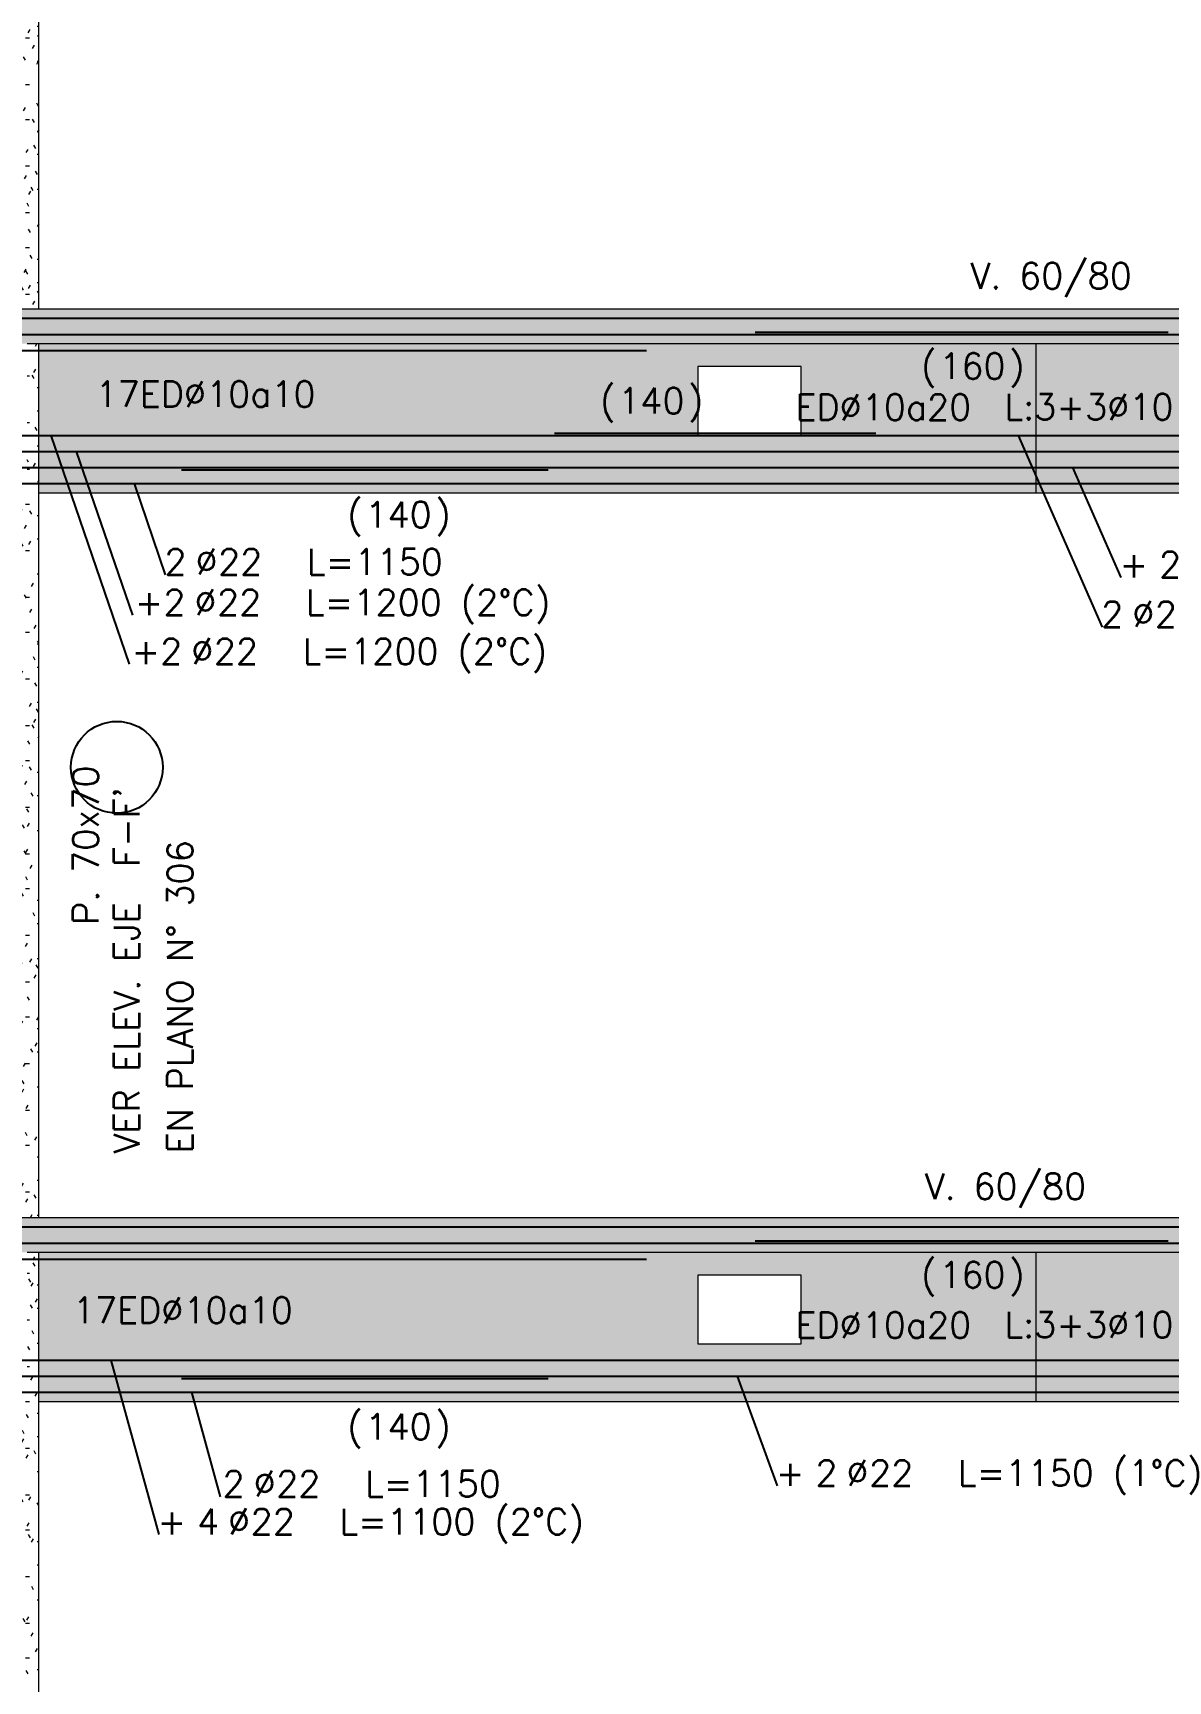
# Model space of a CAD drawing. Extents: x -58 to 5689, y 66 to 4123.
# Drawn here: x 1419 to 1914, y 2025 to 2744 of the extents above; entities that cross this region are included whole.
import ezdxf
from ezdxf.enums import TextEntityAlignment as Align
from ezdxf.xclip import XClip

# ---------------------------------------------------------------- set-up
doc = ezdxf.new("R2010")
doc.units = 0
doc.header["$LTSCALE"] = 30
doc.header["$MEASUREMENT"] = 0
doc.header["$XCLIPFRAME"] = 0
doc.linetypes.add("EJE3-3'$0$RLE-PROYECCION", pattern=[0.71438, 0.47625, -0.23813])
doc.layers.get('0').update_dxf_attribs({"linetype": 'CONTINUOUS'})
doc.layers.add("EJE3-3'$0$RLA-ACHURADO", color=30, linetype="EJE3-3'$0$RLE-PROYECCION", lineweight=15, transparency=0.7)
doc.layers.add("EJE3-3'$0$RLA-CONTORNO", color=30, linetype='CONTINUOUS', lineweight=15)
doc.layers.add("EJE3-3'$0$RLA-TEXTOS-1", color=9, linetype='CONTINUOUS', lineweight=9)
for name, color, linetype in [("EJE3-3'$0$RLA-CONTORNOS", 3, 'CONTINUOUS'), ("EJE3-3'$0$RLA-FE", 7, 'CONTINUOUS'), ("EJE3-3'$0$RLA-TEXTOS-FE", 9, 'CONTINUOUS')]:
    doc.layers.add(name, color=color, linetype=linetype)
doc.styles.add("EJE3-3'$0$RomanS", font='romans.shx', dxfattribs={"height": 11.25})
pattern_1 = [(0, (-1824.927, -1302.188), (20.32, 5.08), [1.676, -13.564, 1.676, -13.564, -81.28]), (0, (-1824.927, -1302.188), (20.32, 5.08), [-30.48, 1.676, -28.804, 1.676, -13.564, -35.56]), (0, (-1824.927, -1302.188), (20.32, 5.08), [-76.2, 1.676, -8.484, 1.676, -23.724]), (120, (-1817.307, -1299.648), (-14.559409, 15.057636), [1.676, -13.564, 1.676, -13.564, -81.28]), (120, (-1817.307, -1299.648), (-14.559409, 15.057636), [-30.48, 1.676, -28.804, 1.676, -13.564, -35.56]), (120, (-1817.307, -1299.648), (-14.559409, 15.057636), [-76.2, 1.676, -8.484, 1.676, -23.724]), (240, (-1814.767, -1289.488), (-5.760591, -20.137636), [1.676, -13.564, 1.676, -13.564, -81.28]), (240, (-1814.767, -1289.488), (-5.760591, -20.137636), [-30.48, 1.676, -28.804, 1.676, -13.564, -35.56]), (240, (-1814.767, -1289.488), (-5.760591, -20.137636), [-76.2, 1.676, -8.484, 1.676, -23.724])]

# ---------------------------------------------------------------- blocks, each defined once
blk = doc.blocks.new('*U291')
at = {"layer": "EJE3-3'$0$RLA-FE"}
blk.add_line((0, 0), (1068.21, 0), dxfattribs=at)
at = {"layer": "EJE3-3'$0$RLA-FE", "color": 3, "style": "EJE3-3'$0$RomanS", "flags": 8}
for tag, p in [('F=', (213.25, 9.32)), ('NUM', (227.65, 9.32))]:
    blk.add_attdef(tag, text='', height=11.25, dxfattribs=at).set_placement(p, align=Align.RIGHT)
at = {"layer": "EJE3-3'$0$RLA-FE", "color": 3, "style": "EJE3-3'$0$RomanS"}
for tag, p, flags in [('PHI', (231.55, 9.54), 14), ('DIAM', (241.41, 9.32), 12), ('MINUS', (263.42, 9.32), 13), ('TEXTO_FE1', (274.15, 9.32), 8), ('MARK', (276.82, 9.32), 13), ('TEXTO_FE2', (347.64, 9.34), 8), ('TIPO', (573.8, -75.78), 13), ('NVECES', (559.93, -94.72), 13), ('NUMFE', (563.86, -114.48), 13), ('CAPA', (572.06, -133.6), 13), ('DESPLAZA', (278.34, -151.59), 13), ('ESPACIO', (284.39, -169.95), 13), ('CANT', (298.23, -188.75), 13)]:
    blk.add_attdef(tag, p, '', height=11.25, dxfattribs=dict(at, flags=flags))
blk = doc.blocks.new('*U290')
at = {"layer": "EJE3-3'$0$RLA-FE"}
for p, q in [((0, 0), (1068.21, 0)), ((1068.21, 0), (1118.21, 0)), ((1118.21, 0), (1150, 0)), ((1150, 0), (1150, 0))]:
    blk.add_line(p, q, dxfattribs=at)
at = {"layer": "EJE3-3'$0$RLA-FE", "color": 3, "style": "EJE3-3'$0$RomanS", "flags": 8}
for tag, p in [('F=', (406.27, 36.32)), ('NUM', (420.68, 36.32))]:
    blk.add_attdef(tag, text='', height=11.25, dxfattribs=at).set_placement(p, align=Align.RIGHT)
at = {"layer": "EJE3-3'$0$RLA-FE", "color": 3, "style": "EJE3-3'$0$RomanS"}
for tag, p, flags in [('PHI', (424.58, 36.54), 14), ('DIAM', (434.43, 36.32), 12), ('MINUS', (456.45, 36.32), 13), ('TEXTO_FE1', (460.01, 36.32), 8), ('MARK', (469.84, 36.32), 13), ('TEXTO_FE2', (530.72, 36.34), 8), ('TIPO', (573.8, -75.78), 13), ('NVECES', (559.93, -94.72), 13), ('NUMFE', (563.86, -114.48), 13), ('CAPA', (572.06, -133.6), 13), ('DESPLAZA', (278.34, -151.59), 13), ('ESPACIO', (284.39, -169.95), 13), ('CANT', (298.23, -188.75), 13)]:
    blk.add_attdef(tag, p, '', height=11.25, dxfattribs=dict(at, flags=flags))
blk = doc.blocks.new('*U74')
at = {"layer": "EJE3-3'$0$RLA-FE"}
for q in [(0, 0), (1068.21, 0)]:
    blk.add_line((0, 0), q, dxfattribs=at)
at = {"layer": "EJE3-3'$0$RLA-FE", "color": 3, "style": "EJE3-3'$0$RomanS", "flags": 8}
for tag, p in [('F=', (452.26, 36.32)), ('NUM', (466.67, 36.32))]:
    blk.add_attdef(tag, text='', height=11.25, dxfattribs=at).set_placement(p, align=Align.RIGHT)
at = {"layer": "EJE3-3'$0$RLA-FE", "color": 3, "style": "EJE3-3'$0$RomanS"}
for tag, p, flags in [('PHI', (470.57, 36.54), 14), ('DIAM', (480.42, 36.32), 12), ('MINUS', (502.44, 36.32), 13), ('TEXTO_FE1', (507.33, 36.32), 8), ('MARK', (515.84, 36.32), 13), ('TEXTO_FE2', (576.06, 36.34), 8), ('TIPO', (573.8, -75.78), 13), ('NVECES', (559.93, -94.72), 13), ('NUMFE', (563.86, -114.48), 13), ('CAPA', (572.06, -133.6), 13), ('DESPLAZA', (278.34, -151.59), 13), ('ESPACIO', (284.39, -169.95), 13), ('CANT', (298.23, -188.75), 13)]:
    blk.add_attdef(tag, p, '', height=11.25, dxfattribs=dict(at, flags=flags))
blk = doc.blocks.new('*U293')
at = {"layer": "EJE3-3'$0$RLA-FE", "color": 6}
blk.add_line((0, 1), (180, 1), dxfattribs=at)
at = {"layer": "EJE3-3'$0$RLA-FE", "color": 3, "style": "EJE3-3'$0$RomanS", "flags": 8}
for tag, p in [('(', (75.66, -19.47)), (')', (113.99, -19.47)), ('EMP', (94.68, -19.47))]:
    blk.add_attdef(tag, text='', height=11.25, dxfattribs=at).set_placement(p, align=Align.CENTER)
blk = doc.blocks.new('*U292')
at = {"layer": "EJE3-3'$0$RLA-FE"}
for p, q in [((0, 0), (518.21, 0)), ((518.21, 0), (568.21, 0)), ((568.21, 0), (600, 0)), ((600, 0), (600, 0))]:
    blk.add_line(p, q, dxfattribs=at)
at = {"layer": "EJE3-3'$0$RLA-FE", "color": 3, "style": "EJE3-3'$0$RomanS", "flags": 8}
for tag, p in [('F=', (58.43, 66.32)), ('NUM', (72.84, 66.32))]:
    blk.add_attdef(tag, text='', height=11.25, dxfattribs=at).set_placement(p, align=Align.RIGHT)
at = {"layer": "EJE3-3'$0$RLA-FE", "color": 3, "style": "EJE3-3'$0$RomanS"}
for tag, p, flags in [('PHI', (76.74, 66.54), 14), ('DIAM', (86.59, 66.32), 12), ('MINUS', (108.61, 66.32), 13), ('TEXTO_FE1', (115.83, 66.32), 8), ('MARK', (122, 66.32), 13), ('TEXTO_FE2', (173.4, 66.34), 8), ('TIPO', (298.8, -75.78), 13), ('NVECES', (284.93, -94.72), 13), ('NUMFE', (288.86, -114.48), 13), ('CAPA', (297.06, -133.6), 13), ('DESPLAZA', (278.34, -151.59), 13), ('ESPACIO', (284.39, -169.95), 13), ('CANT', (298.23, -188.75), 13)]:
    blk.add_attdef(tag, p, '', height=11.25, dxfattribs=dict(at, flags=flags))
blk = doc.blocks.new('*U82')
at = {"layer": "EJE3-3'$0$RLA-FE"}
for p, q in [((0, 0), (918.21, 0)), ((918.21, 0), (968.21, 0)), ((968.21, 0), (1000, 0)), ((1000, 0), (1000, 0))]:
    blk.add_line(p, q, dxfattribs=at)
at = {"layer": "EJE3-3'$0$RLA-FE", "color": 3, "style": "EJE3-3'$0$RomanS", "flags": 8}
for tag, p in [('F=', (339.18, -56.69)), ('NUM', (353.59, -56.69))]:
    blk.add_attdef(tag, text='', height=11.25, dxfattribs=at).set_placement(p, align=Align.RIGHT)
at = {"layer": "EJE3-3'$0$RLA-FE", "color": 3, "style": "EJE3-3'$0$RomanS"}
for tag, p, flags in [('PHI', (357.48, -56.48), 12), ('DIAM', (367.34, -56.69), 12), ('MINUS', (389.36, -56.69), 13), ('MARK', (402.75, -56.69), 13), ('TEXTO_FE1', (406.05, -56.69), 8), ('TEXTO_FE2', (473.57, -56.68), 8), ('TIPO', (498.8, -57.92), 13), ('NVECES', (484.93, -76.86), 13), ('NUMFE', (488.86, -96.62), 13), ('CAPA', (497.06, -115.74), 13), ('DESPLAZA', (277.18, -134.17), 13), ('ESPACIO', (283.22, -152.53), 13), ('CANT', (297.06, -171.33), 13)]:
    blk.add_attdef(tag, p, '', height=11.25, dxfattribs=dict(at, flags=flags))
blk = doc.blocks.new('*U302')
at = {"layer": "EJE3-3'$0$RLA-FE"}
for q in [(0, 0), (1068.21, 0)]:
    blk.add_line((0, 0), q, dxfattribs=at)
at = {"layer": "EJE3-3'$0$RLA-FE", "color": 3, "style": "EJE3-3'$0$RomanS", "flags": 8}
for tag, p in [('F=', (251.45, -47.89)), ('NUM', (265.85, -47.89))]:
    blk.add_attdef(tag, text='', height=11.25, dxfattribs=at).set_placement(p, align=Align.RIGHT)
at = {"layer": "EJE3-3'$0$RLA-FE", "color": 3, "style": "EJE3-3'$0$RomanS"}
for tag, p, flags in [('PHI', (269.75, -47.68), 12), ('DIAM', (279.61, -47.89), 12), ('MINUS', (301.62, -47.89), 13), ('MARK', (315.02, -47.89), 13), ('TEXTO_FE1', (318.32, -47.89), 8), ('TEXTO_FE2', (385.84, -47.88), 8), ('TIPO', (573.8, -57.92), 13), ('NVECES', (559.93, -76.86), 13), ('NUMFE', (563.86, -96.62), 13), ('CAPA', (572.06, -115.74), 13), ('DESPLAZA', (277.18, -134.17), 13), ('ESPACIO', (283.22, -152.53), 13), ('CANT', (297.06, -171.33), 13)]:
    blk.add_attdef(tag, p, '', height=11.25, dxfattribs=dict(at, flags=flags))
blk = doc.blocks.new('*U301')
at = {"layer": "EJE3-3'$0$RLA-FE"}
blk.add_line((0, 0), (1068.21, 0), dxfattribs=at)
at = {"layer": "EJE3-3'$0$RLA-FE", "color": 3, "style": "EJE3-3'$0$RomanS", "flags": 8}
for tag, p in [('F=', (422.93, -45.59)), ('NUM', (437.34, -45.59))]:
    blk.add_attdef(tag, text='', height=11.25, dxfattribs=at).set_placement(p, align=Align.RIGHT)
at = {"layer": "EJE3-3'$0$RLA-FE", "color": 3, "style": "EJE3-3'$0$RomanS"}
for tag, p, flags in [('PHI', (441.24, -45.38), 12), ('DIAM', (451.09, -45.59), 12), ('MINUS', (473.11, -45.59), 13), ('MARK', (486.5, -45.59), 13), ('TEXTO_FE1', (489.8, -45.59), 8), ('TEXTO_FE2', (557.33, -45.58), 8), ('TIPO', (573.8, -57.92), 13), ('NVECES', (559.93, -76.86), 13), ('NUMFE', (563.86, -96.62), 13), ('CAPA', (572.06, -115.74), 13), ('DESPLAZA', (277.18, -134.17), 13), ('ESPACIO', (283.22, -152.53), 13), ('CANT', (297.06, -171.33), 13)]:
    blk.add_attdef(tag, p, '', height=11.25, dxfattribs=dict(at, flags=flags))
blk = doc.blocks.new('*U77')
at = {"layer": "EJE3-3'$0$RLA-FE"}
blk.add_line((0, 0), (1118.21, 0), dxfattribs=at)
at = {"layer": "EJE3-3'$0$RLA-FE", "color": 3, "style": "EJE3-3'$0$RomanS"}
for tag, p, flags in [('TIPO', (598.8, -57.92), 13), ('PHI', (417.59, -75.85), 12), ('DIAM', (427.45, -76.06), 12), ('MINUS', (449.47, -76.06), 13), ('MARK', (462.86, -76.06), 13), ('TEXTO_FE1', (466.16, -76.06), 8), ('TEXTO_FE2', (533.68, -76.04), 8), ('NVECES', (584.93, -76.86), 13), ('NUMFE', (588.86, -96.62), 13), ('CAPA', (597.06, -115.74), 13), ('DESPLAZA', (277.18, -134.17), 13), ('ESPACIO', (283.22, -152.53), 13), ('CANT', (297.06, -171.33), 13)]:
    blk.add_attdef(tag, p, '', height=11.25, dxfattribs=dict(at, flags=flags))
at = {"layer": "EJE3-3'$0$RLA-FE", "color": 3, "style": "EJE3-3'$0$RomanS", "flags": 8}
for tag, p in [('F=', (399.29, -76.06)), ('NUM', (413.7, -76.06))]:
    blk.add_attdef(tag, text='', height=11.25, dxfattribs=at).set_placement(p, align=Align.RIGHT)
blk = doc.blocks.new('*U67')
at = {"layer": "EJE3-3'$0$RLA-FE", "color": 6}
blk.add_line((0, -1), (160, -1), dxfattribs=at)
at = {"layer": "EJE3-3'$0$RLA-FE", "color": 3, "style": "EJE3-3'$0$RomanS", "flags": 8}
for tag, p in [('(', (75.66, -27.64)), (')', (113.99, -27.64)), ('EMP', (94.68, -27.64))]:
    blk.add_attdef(tag, text='', height=11.25, dxfattribs=at).set_placement(p, align=Align.CENTER)
blk = doc.blocks.new('*U261')
at = {"layer": "EJE3-3'$0$RLA-FE"}
blk.add_line((0, 0), (1068.21, 0), dxfattribs=at)
at = {"layer": "EJE3-3'$0$RLA-FE", "color": 3, "style": "EJE3-3'$0$RomanS", "flags": 8}
for tag, p in [('F=', (243.93, 13.05)), ('NUM', (258.34, 13.05))]:
    blk.add_attdef(tag, text='', height=11.25, dxfattribs=at).set_placement(p, align=Align.RIGHT)
at = {"layer": "EJE3-3'$0$RLA-FE", "color": 3, "style": "EJE3-3'$0$RomanS"}
for tag, p, flags in [('PHI', (262.23, 13.26), 14), ('DIAM', (272.09, 13.05), 12), ('MINUS', (294.11, 13.05), 13), ('MARK', (307.5, 13.05), 13), ('TEXTO_FE1', (310.8, 13.05), 8), ('TEXTO_FE2', (378.32, 13.07), 8), ('TIPO', (573.8, -75.78), 13), ('NVECES', (559.93, -94.72), 13), ('NUMFE', (563.86, -114.48), 13), ('CAPA', (572.06, -133.6), 13), ('DESPLAZA', (278.34, -151.59), 13), ('ESPACIO', (284.39, -169.95), 13), ('CANT', (298.23, -188.75), 13)]:
    blk.add_attdef(tag, p, '', height=11.25, dxfattribs=dict(at, flags=flags))
blk = doc.blocks.new('*U260')
at = {"layer": "EJE3-3'$0$RLA-FE"}
for p, q in [((0, 0), (1068.21, 0)), ((1068.21, 0), (1118.21, 0)), ((1118.21, 0), (1150, 0)), ((1150, 0), (1150, 0))]:
    blk.add_line(p, q, dxfattribs=at)
at = {"layer": "EJE3-3'$0$RLA-FE", "color": 3, "style": "EJE3-3'$0$RomanS", "flags": 8}
for tag, p in [('F=', (443.16, 39.92)), ('NUM', (457.57, 39.92))]:
    blk.add_attdef(tag, text='', height=11.25, dxfattribs=at).set_placement(p, align=Align.RIGHT)
at = {"layer": "EJE3-3'$0$RLA-FE", "color": 3, "style": "EJE3-3'$0$RomanS"}
for tag, p, flags in [('PHI', (461.47, 40.13), 14), ('DIAM', (471.32, 39.92), 12), ('MINUS', (493.34, 39.92), 13), ('MARK', (506.74, 39.92), 13), ('TEXTO_FE1', (510.04, 39.92), 8), ('TEXTO_FE2', (577.56, 39.94), 8), ('TIPO', (573.8, -75.78), 13), ('NVECES', (559.93, -94.72), 13), ('NUMFE', (563.86, -114.48), 13), ('CAPA', (572.06, -133.6), 13), ('DESPLAZA', (278.34, -151.59), 13), ('ESPACIO', (284.39, -169.95), 13), ('CANT', (298.23, -188.75), 13)]:
    blk.add_attdef(tag, p, '', height=11.25, dxfattribs=dict(at, flags=flags))
blk = doc.blocks.new('*U263')
at = {"layer": "EJE3-3'$0$RLA-FE"}
for q in [(0, 0), (1068.21, 0)]:
    blk.add_line((0, 0), q, dxfattribs=at)
at = {"layer": "EJE3-3'$0$RLA-FE", "color": 3, "style": "EJE3-3'$0$RomanS", "flags": 8}
for tag, p in [('F=', (447.93, 39.79)), ('NUM', (462.33, 39.79))]:
    blk.add_attdef(tag, text='', height=11.25, dxfattribs=at).set_placement(p, align=Align.RIGHT)
at = {"layer": "EJE3-3'$0$RLA-FE", "color": 3, "style": "EJE3-3'$0$RomanS"}
for tag, p, flags in [('PHI', (466.23, 40.01), 14), ('DIAM', (476.09, 39.79), 12), ('MINUS', (498.1, 39.79), 13), ('TEXTO_FE1', (505.53, 39.79), 8), ('MARK', (511.5, 39.79), 13), ('TEXTO_FE2', (574.86, 39.81), 8), ('TIPO', (573.8, -75.78), 13), ('NVECES', (559.93, -94.72), 13), ('NUMFE', (563.86, -114.48), 13), ('CAPA', (572.06, -133.6), 13), ('DESPLAZA', (278.34, -151.59), 13), ('ESPACIO', (284.39, -169.95), 13), ('CANT', (298.23, -188.75), 13)]:
    blk.add_attdef(tag, p, '', height=11.25, dxfattribs=dict(at, flags=flags))
blk = doc.blocks.new('*U258')
at = {"layer": "EJE3-3'$0$RLA-FE", "color": 6}
blk.add_line((0, 1), (180, 1), dxfattribs=at)
at = {"layer": "EJE3-3'$0$RLA-FE", "color": 3, "style": "EJE3-3'$0$RomanS", "flags": 8}
for tag, p in [('(', (75.66, -19.42)), (')', (113.99, -19.42)), ('EMP', (94.68, -19.42))]:
    blk.add_attdef(tag, text='', height=11.25, dxfattribs=at).set_placement(p, align=Align.CENTER)
blk = doc.blocks.new('*U259')
at = {"layer": "EJE3-3'$0$RLA-FE"}
for p, q in [((0, 0), (518.21, 0)), ((518.21, 0), (568.21, 0)), ((568.21, 0), (600, 0)), ((600, 0), (600, 0))]:
    blk.add_line(p, q, dxfattribs=at)
at = {"layer": "EJE3-3'$0$RLA-FE", "color": 3, "style": "EJE3-3'$0$RomanS", "flags": 8}
for tag, p in [('F=', (92.63, 66.32)), ('NUM', (107.04, 66.32))]:
    blk.add_attdef(tag, text='', height=11.25, dxfattribs=at).set_placement(p, align=Align.RIGHT)
at = {"layer": "EJE3-3'$0$RLA-FE", "color": 3, "style": "EJE3-3'$0$RomanS"}
for tag, p, flags in [('PHI', (110.93, 66.54), 14), ('DIAM', (120.79, 66.32), 12), ('MINUS', (142.81, 66.32), 13), ('MARK', (156.2, 66.32), 13), ('TEXTO_FE1', (159.5, 66.32), 8), ('TEXTO_FE2', (227.02, 66.34), 8), ('TIPO', (298.8, -75.78), 13), ('NVECES', (284.93, -94.72), 13), ('NUMFE', (288.86, -114.48), 13), ('CAPA', (297.06, -133.6), 13), ('DESPLAZA', (278.34, -151.59), 13), ('ESPACIO', (284.39, -169.95), 13), ('CANT', (298.23, -188.75), 13)]:
    blk.add_attdef(tag, p, '', height=11.25, dxfattribs=dict(at, flags=flags))
blk = doc.blocks.new('*U254')
at = {"layer": "EJE3-3'$0$RLA-FE"}
for p, q in [((0, 0), (918.21, 0)), ((918.21, 0), (968.21, 0)), ((968.21, 0), (1000, 0)), ((1000, 0), (1000, 0))]:
    blk.add_line(p, q, dxfattribs=at)
at = {"layer": "EJE3-3'$0$RLA-FE", "color": 3, "style": "EJE3-3'$0$RomanS", "flags": 8}
for tag, p in [('F=', (271.62, -39.45)), ('NUM', (286.03, -39.45))]:
    blk.add_attdef(tag, text='', height=11.25, dxfattribs=at).set_placement(p, align=Align.RIGHT)
at = {"layer": "EJE3-3'$0$RLA-FE", "color": 3, "style": "EJE3-3'$0$RomanS"}
for tag, p, flags in [('PHI', (289.93, -39.23), 12), ('DIAM', (299.78, -39.45), 12), ('MINUS', (321.8, -39.45), 13), ('TEXTO_FE1', (333.15, -39.45), 8), ('MARK', (335.19, -39.45), 13), ('TEXTO_FE2', (400.67, -39.43), 8), ('TIPO', (498.8, -57.92), 13), ('NVECES', (484.93, -76.86), 13), ('NUMFE', (488.86, -96.62), 13), ('CAPA', (497.06, -115.74), 13), ('DESPLAZA', (277.18, -134.17), 13), ('ESPACIO', (283.22, -152.53), 13), ('CANT', (297.06, -171.33), 13)]:
    blk.add_attdef(tag, p, '', height=11.25, dxfattribs=dict(at, flags=flags))
blk = doc.blocks.new('*U257')
at = {"layer": "EJE3-3'$0$RLA-FE"}
for q in [(0, 0), (1068.21, 0)]:
    blk.add_line((0, 0), q, dxfattribs=at)
at = {"layer": "EJE3-3'$0$RLA-FE", "color": 3, "style": "EJE3-3'$0$RomanS", "flags": 8}
for tag, p in [('F=', (401.3, -47.89)), ('NUM', (415.71, -47.89))]:
    blk.add_attdef(tag, text='', height=11.25, dxfattribs=at).set_placement(p, align=Align.RIGHT)
at = {"layer": "EJE3-3'$0$RLA-FE", "color": 3, "style": "EJE3-3'$0$RomanS"}
for tag, p, flags in [('PHI', (419.61, -47.68), 12), ('DIAM', (429.46, -47.89), 12), ('MINUS', (451.48, -47.89), 13), ('TEXTO_FE1', (457.99, -47.89), 8), ('MARK', (464.87, -47.89), 13), ('TEXTO_FE2', (529.43, -47.88), 8), ('TIPO', (573.8, -57.92), 13), ('NVECES', (559.93, -76.86), 13), ('NUMFE', (563.86, -96.62), 13), ('CAPA', (572.06, -115.74), 13), ('DESPLAZA', (277.18, -134.17), 13), ('ESPACIO', (283.22, -152.53), 13), ('CANT', (297.06, -171.33), 13)]:
    blk.add_attdef(tag, p, '', height=11.25, dxfattribs=dict(at, flags=flags))
blk = doc.blocks.new('*U256')
at = {"layer": "EJE3-3'$0$RLA-FE"}
blk.add_line((0, 0), (1068.21, 0), dxfattribs=at)
at = {"layer": "EJE3-3'$0$RLA-FE", "color": 3, "style": "EJE3-3'$0$RomanS", "flags": 8}
for tag, p in [('F=', (397.57, -39.77)), ('NUM', (411.98, -39.77))]:
    blk.add_attdef(tag, text='', height=11.25, dxfattribs=at).set_placement(p, align=Align.RIGHT)
at = {"layer": "EJE3-3'$0$RLA-FE", "color": 3, "style": "EJE3-3'$0$RomanS"}
for tag, p, flags in [('PHI', (415.88, -39.55), 12), ('DIAM', (425.73, -39.77), 12), ('MINUS', (447.75, -39.77), 13), ('MARK', (461.15, -39.77), 13), ('TEXTO_FE1', (464.45, -39.77), 8), ('TEXTO_FE2', (531.97, -39.75), 8), ('TIPO', (573.8, -57.92), 13), ('NVECES', (559.93, -76.86), 13), ('NUMFE', (563.86, -96.62), 13), ('CAPA', (572.06, -115.74), 13), ('DESPLAZA', (277.18, -134.17), 13), ('ESPACIO', (283.22, -152.53), 13), ('CANT', (297.06, -171.33), 13)]:
    blk.add_attdef(tag, p, '', height=11.25, dxfattribs=dict(at, flags=flags))
blk = doc.blocks.new('*U255')
at = {"layer": "EJE3-3'$0$RLA-FE", "color": 6}
blk.add_line((0, -1), (160, -1), dxfattribs=at)
at = {"layer": "EJE3-3'$0$RLA-FE", "color": 3, "style": "EJE3-3'$0$RomanS", "flags": 8}
for tag, p in [('(', (75.66, -26.19)), (')', (113.99, -26.19)), ('EMP', (94.68, -26.19))]:
    blk.add_attdef(tag, text='', height=11.25, dxfattribs=at).set_placement(p, align=Align.CENTER)
blk = doc.blocks.new('*U102')
at = {"layer": "EJE3-3'$0$RLA-FE"}
blk.add_line((0, 0), (1118.21, 0), dxfattribs=at)
at = {"layer": "EJE3-3'$0$RLA-FE", "color": 3, "style": "EJE3-3'$0$RomanS"}
for tag, p, flags in [('TIPO', (598.8, -57.92), 13), ('PHI', (402.93, -71.22), 12), ('DIAM', (412.79, -71.44), 12), ('MINUS', (434.81, -71.44), 13), ('MARK', (448.2, -71.44), 13), ('TEXTO_FE1', (451.5, -71.44), 8), ('TEXTO_FE2', (519.02, -71.42), 8), ('NVECES', (584.93, -76.86), 13), ('NUMFE', (588.86, -96.62), 13), ('CAPA', (597.06, -115.74), 13), ('DESPLAZA', (277.18, -134.17), 13), ('ESPACIO', (283.22, -152.53), 13), ('CANT', (297.06, -171.33), 13)]:
    blk.add_attdef(tag, p, '', height=11.25, dxfattribs=dict(at, flags=flags))
at = {"layer": "EJE3-3'$0$RLA-FE", "color": 3, "style": "EJE3-3'$0$RomanS", "flags": 8}
for tag, p in [('F=', (384.63, -71.44)), ('NUM', (399.04, -71.44))]:
    blk.add_attdef(tag, text='', height=11.25, dxfattribs=at).set_placement(p, align=Align.RIGHT)
blk = doc.blocks.new('*U101')
at = {"layer": "EJE3-3'$0$RLA-FE"}
for p, q in [((0, 0), (618.21, 0)), ((618.21, 0), (668.21, 0)), ((668.21, 0), (700, 0)), ((700, 0), (700, 0))]:
    blk.add_line(p, q, dxfattribs=at)
at = {"layer": "EJE3-3'$0$RLA-FE", "color": 3, "style": "EJE3-3'$0$RomanS"}
for tag, p, flags in [('TIPO', (348.8, -57.92), 13), ('NVECES', (334.93, -76.86), 13), ('NUMFE', (338.86, -96.62), 13), ('PHI', (401.52, -99.56), 12), ('DIAM', (411.38, -99.77), 12), ('MINUS', (433.39, -99.77), 13), ('MARK', (446.79, -99.77), 13), ('TEXTO_FE1', (450.09, -99.77), 8), ('TEXTO_FE2', (517.61, -99.75), 8), ('CAPA', (347.06, -115.74), 13), ('DESPLAZA', (277.18, -134.17), 13), ('ESPACIO', (283.22, -152.53), 13), ('CANT', (297.06, -171.33), 13)]:
    blk.add_attdef(tag, p, '', height=11.25, dxfattribs=dict(at, flags=flags))
at = {"layer": "EJE3-3'$0$RLA-FE", "color": 3, "style": "EJE3-3'$0$RomanS", "flags": 8}
for tag, p in [('F=', (383.22, -99.77)), ('NUM', (397.62, -99.77))]:
    blk.add_attdef(tag, text='', height=11.25, dxfattribs=at).set_placement(p, align=Align.RIGHT)
blk = doc.blocks.new('*U109')
at = {"layer": "EJE3-3'$0$RLA-FE"}
for q in [(0, 0), (918.21, 0)]:
    blk.add_line((0, 0), q, dxfattribs=at)
at = {"layer": "EJE3-3'$0$RLA-FE", "color": 3, "style": "EJE3-3'$0$RomanS"}
for tag, p, flags in [('TIPO', (498.8, -57.92), 13), ('NVECES', (484.93, -76.86), 13), ('PHI', (251.88, -83.38), 12), ('DIAM', (261.74, -83.6), 12), ('MINUS', (283.76, -83.6), 13), ('TEXTO_FE1', (290.61, -83.6), 8), ('MARK', (297.15, -83.6), 13), ('TEXTO_FE2', (362.25, -83.58), 8), ('NUMFE', (488.86, -96.62), 13), ('CAPA', (497.06, -115.74), 13), ('DESPLAZA', (277.18, -134.17), 13), ('ESPACIO', (283.22, -152.53), 13), ('CANT', (297.06, -171.33), 13)]:
    blk.add_attdef(tag, p, '', height=11.25, dxfattribs=dict(at, flags=flags))
at = {"layer": "EJE3-3'$0$RLA-FE", "color": 3, "style": "EJE3-3'$0$RomanS", "flags": 8}
for tag, p in [('F=', (233.58, -83.6)), ('NUM', (247.99, -83.6))]:
    blk.add_attdef(tag, text='', height=11.25, dxfattribs=at).set_placement(p, align=Align.RIGHT)
blk = doc.blocks.new('*U108')
at = {"layer": "EJE3-3'$0$RLA-FE", "color": 6}
blk.add_line((0, 1), (140, 1), dxfattribs=at)
at = {"layer": "EJE3-3'$0$RLA-FE", "color": 3, "style": "EJE3-3'$0$RomanS", "flags": 8}
for tag, p in [('(', (23.14, 9.47)), (')', (61.48, 9.47)), ('EMP', (42.17, 9.47))]:
    blk.add_attdef(tag, text='', height=11.25, dxfattribs=at).set_placement(p, align=Align.CENTER)
blk = doc.blocks.new("EJE3-3'")
at = {"layer": "EJE3-3'$0$RLA-ACHURADO"}
h = blk.add_hatch(dxfattribs=at)
h.set_pattern_fill('SAND - DENSE', color=256, style=0, pattern_type=2)
h.set_pattern_definition(pattern_1)
h.paths.add_polyline_path([(-1429.52, 391), (-1359.52, 391), (-1359.52, 772), (-1364.52, 772), (-1364.52, 707), (-1424.52, 707), (-1424.52, 772), (-1429.52, 772), (-1429.52, 707)], flags=0)
h = blk.add_hatch(dxfattribs=at)
h.set_pattern_fill('SAND - DENSE', color=256, style=0, pattern_type=2)
h.set_pattern_definition(pattern_1)
h.paths.add_polyline_path([(-720.34, 376), (-615.52, 376), (-615.52, 391), (-1424.52, 391), (-1424.52, 376), (-1070.63, 376)], flags=0)
h.paths.add_polyline_path([(635.48, 376), (635.48, 391), (-424.52, 391), (-424.52, 376), (-19.76, 376)], flags=0)
h = blk.add_hatch(dxfattribs=at)
h.set_pattern_fill('SAND - DENSE', color=256, style=0, pattern_type=2)
h.set_pattern_definition(pattern_1)
h.paths.add_polyline_path([(-1424.52, -5), (-1359.52, -5), (-1359.52, 376), (-1364.52, 376), (-1364.52, 311), (-1424.52, 311), (-1424.52, 376), (-1429.52, 376), (-1429.52, -5)], flags=0)
h.paths.add_polyline_path([(-1380.52, 269.68), (-1408.74, 269.72), (-1408.95, 269.81), (-1409.3, 270.16), (-1409.49, 270.67), (-1409.52, 270.94), (-1409.49, 309), (-1409.29, 309.51), (-1408.95, 309.84), (-1408.65, 309.95), (-1408.52, 309.97), (-1380.3, 309.94), (-1379.91, 309.71), (-1379.74, 309.49), (-1379.54, 308.99), (-1379.52, 308.71), (-1379.54, 270.66), (-1379.74, 270.16), (-1380.09, 269.81), (-1380.41, 269.7)], flags=0)
h.paths.add_polyline_path([(-1380.52, 272.91), (-1380.3, 272.97), (-1380.13, 273.15), (-1380.03, 273.4), (-1380.02, 273.54), (-1380.07, 306.39), (-1380.21, 306.6), (-1380.41, 306.73), (-1380.52, 306.74), (-1408.63, 306.73), (-1408.83, 306.6), (-1408.97, 306.39), (-1409.02, 306.11), (-1408.97, 273.27), (-1408.83, 273.05), (-1408.63, 272.93), (-1408.52, 272.91), (-1399.03, 272.91)], flags=0)
h = blk.add_hatch(dxfattribs=at)
h.set_pattern_fill('SAND - DENSE', color=256, style=0, pattern_type=2)
h.set_pattern_definition(pattern_1)
h.paths.add_polyline_path([(-429.52, 311), (-429.52, 376), (-615.52, 376), (-615.52, 311), (-545.2, 311)], flags=0)
h.paths.add_polyline_path([(-1072.02, 336), (-1072.02, 366), (-1027.02, 366), (-1027.02, 336)])
h.paths.add_polyline_path([(-1359.52, 311), (-675.52, 311), (-675.52, 376), (-1359.52, 376)])
h.paths.add_polyline_path([(-717.02, 366), (-717.02, 336), (-762.02, 336), (-762.02, 366)])
h = blk.add_hatch(dxfattribs=at)
h.set_pattern_fill('SAND - DENSE', color=256, style=0, pattern_type=2)
h.set_pattern_definition(pattern_1)
h.paths.add_polyline_path([(-720.34, -20), (-615.52, -20), (-615.52, -5), (-1393.52, -5), (-1393.52, -20), (-1070.63, -20)], flags=0)
h.paths.add_polyline_path([(1625.48, -20), (1625.48, -5), (1355.47, -5), (1355.47, -20), (1381.4, -20)], flags=0)
h = blk.add_hatch(dxfattribs=at)
h.set_pattern_fill('SAND - DENSE', color=256, style=0, pattern_type=2)
h.set_pattern_definition(pattern_1)
h.paths.add_polyline_path([(-1422.98, -401), (-1359.52, -401), (-1359.52, -20), (-1364.52, -20), (-1364.52, -85), (-1424.52, -85), (-1424.52, -20), (-1429.52, -20), (-1429.52, -401)], flags=0)
h = blk.add_hatch(dxfattribs=at)
h.set_pattern_fill('SAND - DENSE', color=256, style=0, pattern_type=2)
h.set_pattern_definition(pattern_1)
h.paths.add_polyline_path([(-615.52, -85), (-429.52, -85), (-429.52, -20), (-615.52, -20), (-615.52, -38.37)], flags=0)
h.paths.add_polyline_path([(-1027.02, -30), (-1027.02, -60), (-1072.02, -60), (-1072.02, -30)])
h.paths.add_polyline_path([(-1359.52, -85), (-675.52, -85), (-675.52, -20), (-1359.52, -20)])
h.paths.add_polyline_path([(-717.02, -30), (-717.02, -60), (-762.02, -60), (-762.02, -30)])
at = {"layer": "EJE3-3'$0$RLA-CONTORNO"}
for p, q in [((-1359.52, 391), (-1359.52, 772)), ((-615.52, 391), (-1424.52, 391)), ((-1364.52, 376), (-675.52, 376)), ((-1359.52, -5), (-1359.52, 376)), ((-924.52, 311), (-924.52, 376)), ((-1359.52, 311), (-675.52, 311)), ((-615.52, -5), (-1393.52, -5)), ((-1364.52, -20), (-675.52, -20)), ((-1359.52, -401), (-1359.52, -20)), ((-924.52, -85), (-924.52, -20)), ((-1359.52, -85), (-675.52, -85))]:
    blk.add_line(p, q, dxfattribs=at)
for points in [[(-1072.02, 336), (-1027.02, 336), (-1027.02, 366), (-1072.02, 366)], [(-1072.02, -60), (-1027.02, -60), (-1027.02, -30), (-1072.02, -30)]]:
    blk.add_lwpolyline(points, close=True, dxfattribs=at)
at = {"layer": "EJE3-3'$0$RLA-CONTORNOS", "color": 2}
for p, q in [((-1319.93, 236.23), (-1354.05, 336)), ((-895.64, 252.4), (-932.24, 336)), ((-1318.52, 257.56), (-1342.95, 329)), ((-887.5, 274.11), (-908.48, 322)), ((-1304.14, 275.23), (-1317.74, 315)), ((-1307.02, -143.06), (-1327.94, -67)), ((-1037.36, -121.89), (-1054.83, -74)), ((-1280.25, -126.59), (-1292.79, -81))]:
    blk.add_line(p, q, dxfattribs=at)
at = {"layer": "EJE3-3'$0$RLA-TEXTOS-FE", "color": 2}
blk.add_circle((-1325.44, 191.32), 20, dxfattribs=at)
at = {"layer": "EJE3-3'$0$RLA-FE"}
for name, p in [('*U259', (-1694.52, 373)), ('*U260', (-2037.02, 380)), ('*U263', (-1047.02, 380)), ('*U261', (-1837.02, 387)), ('*U254', (-2157.02, 322)), ('*U292', (-1694.52, -23)), ('*U290', (-2037.02, -16)), ('*U74', (-1047.02, -16)), ('*U291', (-1837.02, -9)), ('*U82', (-2157.02, -74))]:
    blk.add_blockref(name, p, dxfattribs=at)
ref = blk.add_blockref('*U258', (-1047.02, 380), dxfattribs=at)
ref.add_attrib('EMP', '160', dxfattribs={"color": 3, "height": 11.25, "style": "EJE3-3'$0$RomanS"}).set_placement((-952.34, 360.58), align=Align.CENTER)
ref.add_attrib('(', '(', dxfattribs={"color": 3, "height": 11.25, "style": "EJE3-3'$0$RomanS"}).set_placement((-971.36, 360.58), align=Align.CENTER)
ref.add_attrib(')', ')', dxfattribs={"color": 3, "height": 11.25, "style": "EJE3-3'$0$RomanS"}).set_placement((-933.02, 360.58), align=Align.CENTER)
ref = blk.add_blockref('*U108', (-1134.52, 336), dxfattribs=at)
ref.add_attrib('EMP', '140', dxfattribs={"color": 3, "height": 11.25, "style": "EJE3-3'$0$RomanS"}).set_placement((-1092.35, 345.47), align=Align.CENTER)
ref.add_attrib('(', '(', dxfattribs={"color": 3, "height": 11.25, "style": "EJE3-3'$0$RomanS"}).set_placement((-1111.38, 345.47), align=Align.CENTER)
ref.add_attrib(')', ')', dxfattribs={"color": 3, "height": 11.25, "style": "EJE3-3'$0$RomanS"}).set_placement((-1073.04, 345.47), align=Align.CENTER)
ref = blk.add_blockref('*U101', (-1694.52, 336), dxfattribs=at)
ref.add_attrib('DIAM', '22', (-1283.14, 236.23), dxfattribs={"color": 3, "height": 11.25, "style": "EJE3-3'$0$RomanS"})
ref.add_attrib('NUM', '+2', dxfattribs={"color": 3, "height": 11.25, "style": "EJE3-3'$0$RomanS"}).set_placement((-1296.89, 236.23), align=Align.RIGHT)
ref.add_attrib('TEXTO_FE1', 'L=1200', (-1244.43, 236.23), dxfattribs={"color": 3, "height": 11.25, "style": "EJE3-3'$0$RomanS"})
ref.add_attrib('TEXTO_FE2', '(2°C)', (-1176.91, 236.25), dxfattribs={"color": 3, "height": 11.25, "style": "EJE3-3'$0$RomanS"})
ref.add_attrib('PHI', '%%C', (-1293, 236.44), dxfattribs={"color": 3, "height": 11.25, "style": "EJE3-3'$0$RomanS"})
ref = blk.add_blockref('*U109', (-1134.52, 336), dxfattribs=at)
ref.add_attrib('DIAM', '22', (-872.78, 252.4), dxfattribs={"color": 3, "height": 11.25, "style": "EJE3-3'$0$RomanS"})
ref.add_attrib('NUM', '2', dxfattribs={"color": 3, "height": 11.25, "style": "EJE3-3'$0$RomanS"}).set_placement((-886.53, 252.4), align=Align.RIGHT)
ref.add_attrib('PHI', '%%C', (-882.64, 252.62), dxfattribs={"color": 3, "height": 11.25, "style": "EJE3-3'$0$RomanS"})
ref = blk.add_blockref('*U102', (-1694.52, 329), dxfattribs=at)
ref.add_attrib('DIAM', '22', (-1281.73, 257.56), dxfattribs={"color": 3, "height": 11.25, "style": "EJE3-3'$0$RomanS"})
ref.add_attrib('NUM', '+2', dxfattribs={"color": 3, "height": 11.25, "style": "EJE3-3'$0$RomanS"}).set_placement((-1295.48, 257.56), align=Align.RIGHT)
ref.add_attrib('TEXTO_FE1', 'L=1200', (-1243.02, 257.56), dxfattribs={"color": 3, "height": 11.25, "style": "EJE3-3'$0$RomanS"})
ref.add_attrib('TEXTO_FE2', '(2°C)', (-1175.5, 257.58), dxfattribs={"color": 3, "height": 11.25, "style": "EJE3-3'$0$RomanS"})
ref.add_attrib('PHI', '%%C', (-1291.59, 257.78), dxfattribs={"color": 3, "height": 11.25, "style": "EJE3-3'$0$RomanS"})
ref = blk.add_blockref('*U255', (-1297.27, 322), dxfattribs=at)
ref.add_attrib('EMP', '140', dxfattribs={"color": 3, "height": 11.25, "style": "EJE3-3'$0$RomanS"}).set_placement((-1202.59, 295.81), align=Align.CENTER)
ref.add_attrib('(', '(', dxfattribs={"color": 3, "height": 11.25, "style": "EJE3-3'$0$RomanS"}).set_placement((-1221.61, 295.81), align=Align.CENTER)
ref.add_attrib(')', ')', dxfattribs={"color": 3, "height": 11.25, "style": "EJE3-3'$0$RomanS"}).set_placement((-1183.28, 295.81), align=Align.CENTER)
ref = blk.add_blockref('*U257', (-1277.02, 322), dxfattribs=at)
ref.add_attrib('NUM', '2', dxfattribs={"color": 3, "height": 11.25, "style": "EJE3-3'$0$RomanS"}).set_placement((-861.31, 274.11), align=Align.RIGHT)
ref.add_attrib('F=', '+', dxfattribs={"color": 3, "height": 11.25, "style": "EJE3-3'$0$RomanS"}).set_placement((-875.72, 274.11), align=Align.RIGHT)
ref = blk.add_blockref('*U256', (-1707.02, 315), dxfattribs=at)
ref.add_attrib('DIAM', '22', (-1281.28, 275.23), dxfattribs={"color": 3, "height": 11.25, "style": "EJE3-3'$0$RomanS"})
ref.add_attrib('NUM', '2', dxfattribs={"color": 3, "height": 11.25, "style": "EJE3-3'$0$RomanS"}).set_placement((-1295.04, 275.23), align=Align.RIGHT)
ref.add_attrib('TEXTO_FE1', 'L=1150', (-1242.57, 275.23), dxfattribs={"color": 3, "height": 11.25, "style": "EJE3-3'$0$RomanS"})
ref.add_attrib('PHI', '%%C', (-1291.14, 275.45), dxfattribs={"color": 3, "height": 11.25, "style": "EJE3-3'$0$RomanS"})
ref = blk.add_blockref('*U293', (-1047.02, -16), dxfattribs=at)
ref.add_attrib('EMP', '160', dxfattribs={"color": 3, "height": 11.25, "style": "EJE3-3'$0$RomanS"}).set_placement((-952.34, -35.47), align=Align.CENTER)
ref.add_attrib('(', '(', dxfattribs={"color": 3, "height": 11.25, "style": "EJE3-3'$0$RomanS"}).set_placement((-971.36, -35.47), align=Align.CENTER)
ref.add_attrib(')', ')', dxfattribs={"color": 3, "height": 11.25, "style": "EJE3-3'$0$RomanS"}).set_placement((-933.02, -35.47), align=Align.CENTER)
ref = blk.add_blockref('*U77', (-1694.52, -67), dxfattribs=at)
ref.add_attrib('DIAM', '22', (-1267.07, -143.06), dxfattribs={"color": 3, "height": 11.25, "style": "EJE3-3'$0$RomanS"})
ref.add_attrib('NUM', '4', dxfattribs={"color": 3, "height": 11.25, "style": "EJE3-3'$0$RomanS"}).set_placement((-1280.82, -143.06), align=Align.RIGHT)
ref.add_attrib('TEXTO_FE1', 'L=1100', (-1228.36, -143.06), dxfattribs={"color": 3, "height": 11.25, "style": "EJE3-3'$0$RomanS"})
ref.add_attrib('TEXTO_FE2', '(2°C)', (-1160.84, -143.04), dxfattribs={"color": 3, "height": 11.25, "style": "EJE3-3'$0$RomanS"})
ref.add_attrib('PHI', '%%C', (-1276.93, -142.85), dxfattribs={"color": 3, "height": 11.25, "style": "EJE3-3'$0$RomanS"})
ref.add_attrib('F=', '+', dxfattribs={"color": 3, "height": 11.25, "style": "EJE3-3'$0$RomanS"}).set_placement((-1295.23, -143.06), align=Align.RIGHT)
ref = blk.add_blockref('*U67', (-1297.27, -74), dxfattribs=at)
ref.add_attrib('EMP', '140', dxfattribs={"color": 3, "height": 11.25, "style": "EJE3-3'$0$RomanS"}).set_placement((-1202.59, -101.64), align=Align.CENTER)
ref.add_attrib('(', '(', dxfattribs={"color": 3, "height": 11.25, "style": "EJE3-3'$0$RomanS"}).set_placement((-1221.61, -101.64), align=Align.CENTER)
ref.add_attrib(')', ')', dxfattribs={"color": 3, "height": 11.25, "style": "EJE3-3'$0$RomanS"}).set_placement((-1183.28, -101.64), align=Align.CENTER)
ref = blk.add_blockref('*U302', (-1277.02, -74), dxfattribs=at)
ref.add_attrib('DIAM', '22', (-997.41, -121.89), dxfattribs={"color": 3, "height": 11.25, "style": "EJE3-3'$0$RomanS"})
ref.add_attrib('NUM', '2', dxfattribs={"color": 3, "height": 11.25, "style": "EJE3-3'$0$RomanS"}).set_placement((-1011.17, -121.89), align=Align.RIGHT)
ref.add_attrib('TEXTO_FE1', 'L=1150', (-958.7, -121.89), dxfattribs={"color": 3, "height": 11.25, "style": "EJE3-3'$0$RomanS"})
ref.add_attrib('TEXTO_FE2', '(1°C)', (-891.18, -121.88), dxfattribs={"color": 3, "height": 11.25, "style": "EJE3-3'$0$RomanS"})
ref.add_attrib('PHI', '%%C', (-1007.27, -121.68), dxfattribs={"color": 3, "height": 11.25, "style": "EJE3-3'$0$RomanS"})
ref.add_attrib('F=', '+', dxfattribs={"color": 3, "height": 11.25, "style": "EJE3-3'$0$RomanS"}).set_placement((-1025.57, -121.89), align=Align.RIGHT)
ref = blk.add_blockref('*U301', (-1707.02, -81), dxfattribs=at)
ref.add_attrib('DIAM', '22', (-1255.93, -126.59), dxfattribs={"color": 3, "height": 11.25, "style": "EJE3-3'$0$RomanS"})
ref.add_attrib('NUM', '2', dxfattribs={"color": 3, "height": 11.25, "style": "EJE3-3'$0$RomanS"}).set_placement((-1269.68, -126.59), align=Align.RIGHT)
ref.add_attrib('TEXTO_FE1', 'L=1150', (-1217.22, -126.59), dxfattribs={"color": 3, "height": 11.25, "style": "EJE3-3'$0$RomanS"})
ref.add_attrib('PHI', '%%C', (-1265.78, -126.38), dxfattribs={"color": 3, "height": 11.25, "style": "EJE3-3'$0$RomanS"})
at = {"layer": "EJE3-3'$0$RLA-TEXTOS-1", "char_height": 11.25, "width": 77.8962, "attachment_point": 5, "line_spacing_factor": 0.941778, "style": "EJE3-3'$0$RomanS"}
for insert in [(-917.99, 403.67), (-937.92, 6.82)]:
    blk.add_mtext('V. 60/80', dxfattribs=dict(at, insert=insert))
at = {"layer": "EJE3-3'$0$RLA-TEXTOS-1", "insert": (-1339.04, 157.39), "char_height": 11.25, "width": 129.8188, "attachment_point": 5, "rotation": 90, "line_spacing_factor": 0.983083, "style": "EJE3-3'$0$RomanS"}
blk.add_mtext('P. 70x70', dxfattribs=at)
at = {"layer": "EJE3-3'$0$RLA-TEXTOS-FE", "color": 9, "style": "EJE3-3'$0$RomanS"}
for s, p in [('17ED%%C10a10', (-1286.77, 348.38)), ('ED%%C10a20', (-991.19, 342.63)), ('L:3+3%%C10', (-901.53, 342.77)), ('17ED%%C10a10', (-1296.66, -50.87)), ('ED%%C10a20', (-991.19, -57.37)), ('L:3+3%%C10', (-901.53, -57.22))]:
    blk.add_text(s, height=11.25, dxfattribs=at).set_placement(p, align=Align.CENTER)
for s, p in [("VER ELEV. EJE  F-F'", (-1315.53, 23.08)), ('EN PLANO N%%D 306', (-1292.23, 23.08))]:
    blk.add_text(s, height=11.25, rotation=90, dxfattribs=at).set_placement(p)

msp = doc.modelspace()

# ---------------------------------------------------------------- block references
ref = msp.add_blockref("EJE3-3'", (2781.39, 2232.23))
XClip(ref).set_block_clipping_path([(-2788.1086663077, -1277.6573373718), (2905.5071213075, 1601.8318238069)])

doc.saveas('drawing.dxf')
